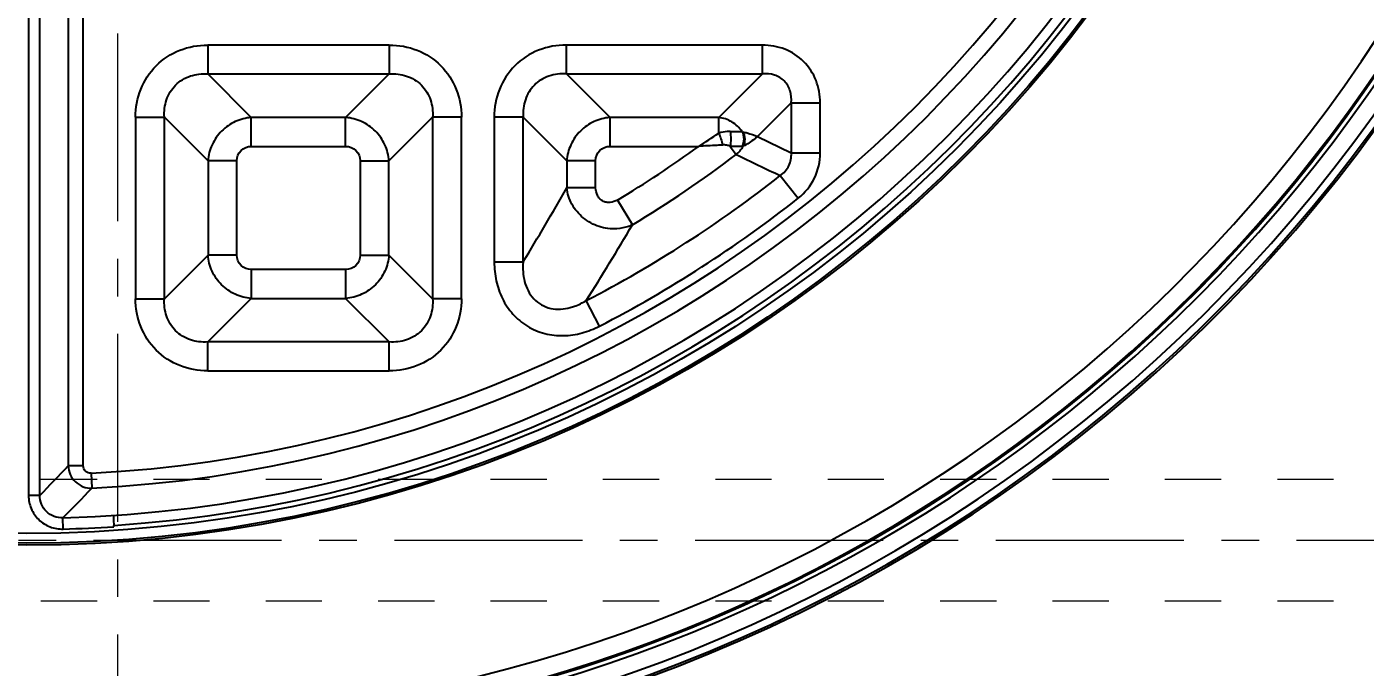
# Model space of a CAD drawing. Header units: millimetres. Extents: x 2750 to 4049, y 1371 to 1831.
# Drawn here: x 3110.2 to 3198.3, y 1525 to 1567.2 of the extents above; entities that cross this region are included whole.
import ezdxf

# ---------------------------------------------------------------- set-up
doc = ezdxf.new("R2010")
doc.units = ezdxf.units.MM
doc.linetypes.add('CENTER', pattern=[0.6, 0.375, -0.075, 0.075, -0.075])
doc.linetypes.add('HIDDEN', pattern=[0.2, 0.1, -0.1])
doc.layers.add('11', color=7, linetype='Continuous')
doc.layers.add('center', color=1, linetype='CENTER', lineweight=9)
doc.layers.add('cool', color=153, linetype='HIDDEN', lineweight=9)
doc.styles.get("Standard").update_dxf_attribs({"font": 'arial.ttf'})
doc.dimstyles.get("Standard").update_dxf_attribs({"dimtxt": 0.18, "dimasz": 0.18, "dimexe": 0.18, "dimexo": 0.0625, "dimgap": 0.09, "dimtad": 0, "dimtih": 1, "dimtoh": 1, "dimzin": 0, "dimdsep": 46, "dimtxsty": 'Standard', "dimcen": 0.09, "dimadec": 0, "dimazin": 0, "dimtfac": 1, "dimtofl": 0, "dimtmove": 0, "dimatfit": 3, "dimfxl": 0, "dimtolj": 1, "dimtzin": 0, "dimarcsym": 0})

# ---------------------------------------------------------------- blocks, each defined once
blk = doc.blocks.new('*D94')
at = {"color": 4, "lineweight": -2, "transparency": 16777216}
blk.add_line((3216.591, 1559.342), (3285.665, 1559.342), dxfattribs=at)
at = {"layer": 'Defpoints', "color": 0, "transparency": 16777216}
for p in [(3116.195, 1615.342), (3216.591, 1559.342), (3285.665, 1559.342)]:
    blk.add_point(p, dxfattribs=at)
at = {"color": 6, "transparency": 16777216, "insert": (3294.093, 1559.342), "char_height": 5, "attachment_point": 5}
blk.add_mtext('\\A1;56.00', dxfattribs=at)
blk = doc.blocks.new('*D95')
at = {"color": 4, "lineweight": -2, "transparency": 16777216}
blk.add_line((3242.704, 1533.342), (3285.665, 1533.342), dxfattribs=at)
at = {"layer": 'Defpoints', "color": 0, "transparency": 16777216}
for p in [(3116.195, 1615.342), (3242.704, 1533.342), (3285.665, 1533.342)]:
    blk.add_point(p, dxfattribs=at)
at = {"color": 6, "transparency": 16777216, "insert": (3294.096, 1533.342), "char_height": 5, "attachment_point": 5}
blk.add_mtext('\\A1;82.00', dxfattribs=at)
blk = doc.blocks.new('*D96')
at = {"color": 4, "lineweight": -2, "transparency": 16777216}
blk.add_line((3152.595, 1507.342), (3285.665, 1507.342), dxfattribs=at)
at = {"layer": 'Defpoints', "color": 0, "transparency": 16777216}
for p in [(3116.195, 1615.342), (3152.595, 1507.342), (3285.665, 1507.342)]:
    blk.add_point(p, dxfattribs=at)
at = {"color": 6, "transparency": 16777216, "insert": (3295.8, 1507.342), "char_height": 5, "attachment_point": 5}
blk.add_mtext('\\A1;108.00', dxfattribs=at)
blk = doc.blocks.new('*D60')
at = {"color": 4, "lineweight": -2, "transparency": 16777216}
blk.add_line((3116.195, 1455.341), (3116.195, 1450.878), dxfattribs=at)
at = {"layer": 'Defpoints', "color": 0, "transparency": 16777216}
for p in [(3116.195, 1615.342), (3116.195, 1455.341), (3116.195, 1450.878)]:
    blk.add_point(p, dxfattribs=at)
at = {"color": 6, "transparency": 16777216, "insert": (3116.195, 1444.393), "char_height": 5, "attachment_point": 5, "rotation": 90}
blk.add_mtext('\\A1;0.00', dxfattribs=at)
blk = doc.blocks.new('*D101')
at = {"color": 4, "lineweight": -2, "transparency": 16777216}
blk.add_line((3148.195, 1502.942), (3148.195, 1450.878), dxfattribs=at)
at = {"layer": 'Defpoints', "color": 0, "transparency": 16777216}
for p in [(3116.195, 1615.342), (3148.195, 1502.942), (3148.195, 1450.878)]:
    blk.add_point(p, dxfattribs=at)
at = {"color": 6, "transparency": 16777216, "insert": (3148.195, 1442.452), "char_height": 5, "attachment_point": 5, "rotation": 90}
blk.add_mtext('\\A1;32.00', dxfattribs=at)
blk = doc.blocks.new('*D102')
at = {"color": 4, "lineweight": -2, "transparency": 16777216}
blk.add_line((3212.191, 1554.942), (3212.191, 1450.878), dxfattribs=at)
at = {"layer": 'Defpoints', "color": 0, "transparency": 16777216}
for p in [(3116.195, 1615.342), (3212.191, 1554.942), (3212.191, 1450.878)]:
    blk.add_point(p, dxfattribs=at)
at = {"color": 6, "transparency": 16777216, "insert": (3212.191, 1442.45), "char_height": 5, "attachment_point": 5, "rotation": 90}
blk.add_mtext('\\A1;96.00', dxfattribs=at)
blk = doc.blocks.new('*D70')
at = {"color": 4, "lineweight": -2, "transparency": 16777216}
blk.add_line((3016.769, 1559.342), (2946.725, 1559.342), dxfattribs=at)
at = {"layer": 'Defpoints', "color": 0, "transparency": 16777216}
for p in [(3116.195, 1615.342), (2946.725, 1559.342), (3016.769, 1559.342)]:
    blk.add_point(p, dxfattribs=at)
at = {"color": 6, "transparency": 16777216, "insert": (2938.297, 1559.342), "char_height": 5, "attachment_point": 5}
blk.add_mtext('\\A1;56.00', dxfattribs=at)
blk = doc.blocks.new('*D71')
at = {"color": 4, "lineweight": -2, "transparency": 16777216}
blk.add_line((2989.687, 1533.342), (2946.725, 1533.342), dxfattribs=at)
at = {"layer": 'Defpoints', "color": 0, "transparency": 16777216}
for p in [(3116.195, 1615.342), (2946.725, 1533.342), (2989.687, 1533.342)]:
    blk.add_point(p, dxfattribs=at)
at = {"color": 6, "transparency": 16777216, "insert": (2938.294, 1533.342), "char_height": 5, "attachment_point": 5}
blk.add_mtext('\\A1;82.00', dxfattribs=at)
blk = doc.blocks.new('*D72')
at = {"color": 4, "lineweight": -2, "transparency": 16777216}
blk.add_line((3079.795, 1507.342), (2946.725, 1507.342), dxfattribs=at)
at = {"layer": 'Defpoints', "color": 0, "transparency": 16777216}
for p in [(3116.195, 1615.342), (2946.725, 1507.342), (3079.795, 1507.342)]:
    blk.add_point(p, dxfattribs=at)
at = {"color": 6, "transparency": 16777216, "insert": (2936.59, 1507.342), "char_height": 5, "attachment_point": 5}
blk.add_mtext('\\A1;108.00', dxfattribs=at)
blk = doc.blocks.new('*D78')
at = {"color": 4, "lineweight": -2, "transparency": 16777216}
blk.add_line((3084.195, 1502.942), (3084.195, 1450.878), dxfattribs=at)
at = {"layer": 'Defpoints', "color": 0, "transparency": 16777216}
for p in [(3116.195, 1615.342), (3084.195, 1502.942), (3084.195, 1450.878)]:
    blk.add_point(p, dxfattribs=at)
at = {"color": 6, "transparency": 16777216, "insert": (3084.195, 1442.452), "char_height": 5, "attachment_point": 5, "rotation": 90}
blk.add_mtext('\\A1;32.00', dxfattribs=at)
blk = doc.blocks.new('*D79')
at = {"color": 4, "lineweight": -2, "transparency": 16777216}
for p, q in [((3020.199, 1554.942), (3020.199, 1470.878)), ((3020.199, 1470.878), (3021.169, 1460.878)), ((3021.169, 1460.878), (3021.169, 1450.878))]:
    blk.add_line(p, q, dxfattribs=at)
at = {"layer": 'Defpoints', "color": 0, "transparency": 16777216}
for p in [(3116.195, 1615.342), (3020.199, 1554.942), (3021.169, 1450.878)]:
    blk.add_point(p, dxfattribs=at)
at = {"color": 6, "transparency": 16777216, "insert": (3021.169, 1442.45), "char_height": 5, "attachment_point": 5, "rotation": 90}
blk.add_mtext('\\A1;96.00', dxfattribs=at)
blk = doc.blocks.new('4')
at = {"layer": '11', "color": 3, "linetype": 'Continuous'}
for p, q in [((-12.852, 216.652), (-13.724, 226.616)), ((12.852, 216.656), (13.724, 226.619)), ((-7, 208.127), (-7, 212.136)), ((7, 208.13), (7, 212.139))]:
    blk.add_line(p, q, dxfattribs=at)
for centre, radius, start, end in [((-8.743, 227.051), 5, 94.10934, 185), ((0.026, 105), 127.366, 85.91485, 94.10934), ((8.743, 227.055), 5, 355, 85.91485), ((-7.871, 217.088), 5, 185, 274.03007), ((7.871, 217.092), 5, 265.99628, 355), ((0.026, 105), 107.366, 85.99628, 94.03007), ((0.026, 105), 103.366, 86.13132, 93.8975)]:
    blk.add_arc(centre, radius, start, end, dxfattribs=at)

msp = doc.modelspace()

# ---------------------------------------------------------------- linework, layer by layer
at = {"layer": '11', "color": 7, "linetype": 'Continuous'}
for p, q in [((3110.312, 1615.52), (3110.312, 1536.286)), ((3111.055, 1536.286), (3111.055, 1615.52)), ((3112.925, 1613.654), (3112.925, 1538.231)), ((3113.915, 1538.231), (3113.915, 1613.65)), ((3134.059, 1565.948), (3122.101, 1565.948)), ((3122.101, 1565.948), (3122.101, 1564.048)), ((3134.059, 1565.948), (3134.059, 1564.048)), ((3158.627, 1565.948), (3145.719, 1565.948)), ((3145.719, 1564.048), (3145.719, 1565.948)), ((3158.627, 1564.048), (3158.627, 1565.948)), ((3122.101, 1564.048), (3134.059, 1564.048)), ((3122.101, 1564.048), (3124.974, 1561.175)), ((3131.186, 1561.175), (3134.059, 1564.048)), ((3145.719, 1564.048), (3158.627, 1564.048)), ((3145.719, 1564.048), (3148.592, 1561.175)), ((3155.754, 1561.175), (3158.627, 1564.048)), ((3160.527, 1562.147), (3158.308, 1559.928)), ((3160.527, 1562.147), (3162.428, 1562.147)), ((3160.527, 1562.147), (3160.527, 1558.841)), ((3162.428, 1558.841), (3162.428, 1562.147)), ((3117.35, 1561.197), (3119.251, 1561.197)), ((3117.35, 1561.197), (3117.35, 1549.24)), ((3122.124, 1558.324), (3119.251, 1561.197)), ((3119.251, 1549.24), (3119.251, 1561.197)), ((3131.186, 1561.175), (3124.974, 1561.175)), ((3124.974, 1559.274), (3124.974, 1561.175)), ((3131.186, 1559.274), (3131.186, 1561.175)), ((3136.91, 1561.197), (3134.037, 1558.324)), ((3138.81, 1561.197), (3136.91, 1561.197)), ((3136.91, 1561.197), (3136.91, 1549.24)), ((3138.81, 1549.24), (3138.81, 1561.197)), ((3142.868, 1561.197), (3140.968, 1561.197)), ((3140.968, 1561.197), (3140.968, 1551.653)), ((3145.741, 1558.324), (3142.868, 1561.197)), ((3142.868, 1551.653), (3142.868, 1561.197)), ((3155.754, 1561.175), (3148.592, 1561.175)), ((3148.592, 1559.274), (3148.592, 1561.175)), ((3155.754, 1560.142), (3155.754, 1561.175)), ((3156.495, 1560.252), (3157.283, 1560.252)), ((3158.308, 1559.928), (3160.527, 1558.841)), ((3124.974, 1559.274), (3131.186, 1559.274)), ((3148.592, 1559.274), (3154.435, 1559.274)), ((3157.283, 1559.273), (3156.495, 1559.274)), ((3156.495, 1559.274), (3156.902, 1558.737)), ((3160.527, 1558.841), (3162.428, 1558.841)), ((3124.024, 1558.324), (3122.124, 1558.324)), ((3122.124, 1558.324), (3122.124, 1552.113)), ((3124.024, 1552.113), (3124.024, 1558.324)), ((3132.136, 1558.324), (3134.037, 1558.324)), ((3132.136, 1558.324), (3132.136, 1552.113)), ((3134.037, 1552.113), (3134.037, 1558.324)), ((3147.642, 1558.324), (3145.741, 1558.324)), ((3145.741, 1558.324), (3145.741, 1556.547)), ((3147.642, 1556.547), (3147.642, 1558.324)), ((3159.803, 1557.348), (3160.978, 1555.855)), ((3147.642, 1556.547), (3145.741, 1556.547)), ((3149.082, 1555.733), (3150.062, 1554.105)), ((3119.251, 1549.24), (3122.124, 1552.113)), ((3124.024, 1552.113), (3122.124, 1552.113)), ((3132.136, 1552.113), (3134.037, 1552.113)), ((3134.037, 1552.113), (3136.91, 1549.24)), ((3131.186, 1551.162), (3124.974, 1551.162)), ((3124.974, 1551.162), (3124.974, 1549.262)), ((3131.186, 1551.162), (3131.186, 1549.262)), ((3142.868, 1551.653), (3140.968, 1551.653)), ((3117.35, 1549.24), (3119.251, 1549.24)), ((3124.974, 1549.262), (3122.101, 1546.389)), ((3124.974, 1549.262), (3131.186, 1549.262)), ((3134.059, 1546.389), (3131.186, 1549.262)), ((3138.81, 1549.24), (3136.91, 1549.24)), ((3147.902, 1547.432), (3147.029, 1549.12)), ((3134.059, 1546.389), (3122.101, 1546.389)), ((3122.101, 1544.488), (3122.101, 1546.389)), ((3134.059, 1544.488), (3134.059, 1546.389)), ((3122.101, 1544.488), (3134.059, 1544.488)), ((3113.915, 1538.231), (3112.925, 1538.231)), ((3114.427, 1537.744), (3114.478, 1536.756)), ((3111.055, 1536.286), (3110.312, 1536.286)), ((3112.594, 1534.067), (3112.573, 1534.809)), ((3115.915, 1534.223), (3115.915, 1534.308))]:
    msp.add_line(p, q, dxfattribs=at)
for radius in [87.342, 87.216, 86.564]:
    msp.add_circle((3110.191, 1620.342), radius, dxfattribs=at)
for centre, radius, start, end in [((3110.191, 1620.342), 85.566, 271.59517, 358.41514), ((3110.191, 1620.342), 86.224, 273.80612, 358.41514), ((3110.191, 1620.341), 82.705, 272.93581, 357.06419), ((3110.191, 1620.341), 83.694, 272.93581, 357.06419), ((3116.221, 1620.342), 102.032, 186.17935, 344.06282), ((3116.221, 1620.342), 101.531, 186.1741, 343.11228), ((3116.221, 1620.342), 102.166, 188.76886, 348.16522), ((3116.221, 1620.342), 98.859, 201.24207, 347.83141), ((3116.221, 1620.342), 100.057, 201.05603, 345.74083), ((3116.221, 1620.342), 100.442, 200.91041, 342.92382), ((3116.221, 1620.342), 100.141, 200.91041, 342.92304), ((3090.669, 1657.599), 117.191, 302.96436, 303.73617), ((3110.191, 1620.342), 75.411, 301.04547, 305.92336), ((3110.191, 1620.342), 77.311, 301.04538, 307.17051), ((3317.7, 1890.759), 368.91, 244.15909, 244.65859), ((3110.191, 1620.342), 80.184, 297.34891, 308.22238), ((2992.988, 1642.915), 175.479, 328.66252, 330.51576), ((3110.191, 1620.342), 82.085, 297.34893, 308.22237), ((2995.333, 1644.853), 179.377, 327.7448, 329.60868), ((2945.246, 1697.547), 231.295, 315.79661, 316.46512), ((2944.919, 1700.738), 235.882, 315.29621, 315.9578), ((3110.191, 1620.342), 86.309, 271.59517, 273.80239)]:
    msp.add_arc(centre, radius, start, end, dxfattribs=at)
for points, knots in [([(3117.35, 1561.197), (3117.35, 1561.818), (3117.575, 1563.074), (3118.619, 1564.679), (3120.224, 1565.723), (3121.48, 1565.948), (3122.101, 1565.948)], [0, 0, 0, 0, 0.250128, 0.500002, 0.74987, 1, 1, 1, 1]), ([(3134.059, 1565.948), (3134.68, 1565.948), (3135.936, 1565.723), (3137.541, 1564.679), (3138.585, 1563.074), (3138.81, 1561.818), (3138.81, 1561.197)], [0, 0, 0, 0, 0.250128, 0.500002, 0.74987, 1, 1, 1, 1]), ([(3145.719, 1565.948), (3145.098, 1565.948), (3143.842, 1565.723), (3142.236, 1564.679), (3141.193, 1563.074), (3140.968, 1561.818), (3140.968, 1561.197)], [0, 0, 0, 0, 0.250157, 0.500035, 0.749897, 1, 1, 1, 1]), ([(3162.428, 1562.147), (3162.419, 1562.644), (3162.25, 1563.649), (3161.411, 1564.932), (3160.128, 1565.769), (3159.123, 1565.941), (3158.627, 1565.948)], [0, 0, 0, 0, 0.250134, 0.500026, 0.7499, 1, 1, 1, 1]), ([(3119.251, 1561.197), (3119.228, 1561.577), (3119.31, 1562.357), (3119.921, 1563.378), (3120.942, 1563.989), (3121.722, 1564.071), (3122.101, 1564.048)], [0, 0, 0, 0, 0.24931, 0.500088, 0.750809, 1, 1, 1, 1]), ([(3134.059, 1564.048), (3134.439, 1564.071), (3135.026, 1564.007), (3135.727, 1563.685), (3136.337, 1563.206), (3136.85, 1562.356), (3136.933, 1561.576), (3136.91, 1561.197)], [0, 0, 0, 0, 0.248846, 0.374743, 0.500927, 0.751304, 1, 1, 1, 1]), ([(3145.719, 1564.048), (3145.332, 1564.071), (3144.552, 1563.985), (3143.542, 1563.374), (3142.931, 1562.364), (3142.845, 1561.583), (3142.868, 1561.197)], [0, 0, 0, 0, 0.25377, 0.5, 0.746229, 1, 1, 1, 1]), ([(3160.527, 1562.147), (3160.55, 1562.41), (3160.509, 1562.939), (3160.107, 1563.627), (3159.418, 1564.03), (3158.889, 1564.071), (3158.627, 1564.048)], [0, 0, 0, 0, 0.255865, 0.499999, 0.744132, 1, 1, 1, 1]), ([(3124.974, 1561.175), (3124.613, 1561.15), (3123.889, 1560.964), (3122.974, 1560.324), (3122.335, 1559.409), (3122.148, 1558.685), (3122.124, 1558.324)], [0, 0, 0, 0, 0.24869, 0.500003, 0.751313, 1, 1, 1, 1]), ([(3134.037, 1558.324), (3134.012, 1558.685), (3133.826, 1559.409), (3133.186, 1560.324), (3132.271, 1560.964), (3131.547, 1561.15), (3131.186, 1561.175)], [0, 0, 0, 0, 0.24869, 0.500003, 0.751313, 1, 1, 1, 1]), ([(3148.592, 1561.175), (3148.231, 1561.15), (3147.507, 1560.964), (3146.592, 1560.324), (3145.952, 1559.409), (3145.766, 1558.685), (3145.741, 1558.324)], [0, 0, 0, 0, 0.24869, 0.500003, 0.751313, 1, 1, 1, 1]), ([(3157.283, 1560.252), (3157.107, 1560.504), (3156.649, 1560.936), (3156.053, 1561.143), (3155.754, 1561.175)], [0, 0, 0, 0, 0.505655, 1, 1, 1, 1]), ([(3156.495, 1560.252), (3156.434, 1560.252), (3156.184, 1560.245), (3155.934, 1560.202), (3155.754, 1560.142)], [0, 0, 0, 0, 0.241707, 1, 1, 1, 1]), ([(3155.754, 1560.142), (3155.804, 1560.018), (3155.894, 1559.763), (3155.975, 1559.505), (3156.011, 1559.374)], [0, 0, 0, 0, 0.498008, 1, 1, 1, 1]), ([(3156.494, 1560.251), (3156.527, 1560.091), (3156.55, 1559.762), (3156.528, 1559.434), (3156.495, 1559.274)], [0, 0, 0, 0, 0.501504, 1, 1, 1, 1]), ([(3157.283, 1560.252), (3157.357, 1560.102), (3157.431, 1559.763), (3157.355, 1559.425), (3157.283, 1559.274)], [0, 0, 0, 0, 0.5, 1, 1, 1, 1]), ([(3157.336, 1560.234), (3157.433, 1560.21), (3157.762, 1560.124), (3158.087, 1560.021), (3158.308, 1559.928)], [0, 0, 0, 0, 0.294613, 1, 1, 1, 1]), ([(3157.336, 1560.234), (3157.411, 1560.087), (3157.493, 1559.759), (3157.427, 1559.427), (3157.36, 1559.28)], [0, 0, 0, 0, 0.503877, 1, 1, 1, 1]), ([(3158.308, 1559.928), (3158.246, 1559.871), (3157.953, 1559.624), (3157.624, 1559.42), (3157.36, 1559.28)], [0, 0, 0, 0, 0.219281, 1, 1, 1, 1]), ([(3124.024, 1558.324), (3124.024, 1558.568), (3124.216, 1559.082), (3124.731, 1559.274), (3124.974, 1559.274)], [0, 0, 0, 0, 0.500117, 1, 1, 1, 1]), ([(3131.186, 1559.274), (3131.429, 1559.274), (3131.944, 1559.082), (3132.136, 1558.567), (3132.136, 1558.324)], [0, 0, 0, 0, 0.500117, 1, 1, 1, 1]), ([(3147.642, 1558.324), (3147.642, 1558.568), (3147.834, 1559.082), (3148.349, 1559.274), (3148.592, 1559.274)], [0, 0, 0, 0, 0.500117, 1, 1, 1, 1]), ([(3156.014, 1559.361), (3155.885, 1559.353), (3155.358, 1559.322), (3154.832, 1559.298), (3154.435, 1559.274)], [0, 0, 0, 0, 0.24639, 1, 1, 1, 1]), ([(3156.482, 1559.291), (3156.448, 1559.307), (3156.373, 1559.327), (3156.219, 1559.363), (3156.096, 1559.38), (3156.015, 1559.374)], [0, 0, 0, 0, 0.236842, 0.484722, 1, 1, 1, 1]), ([(3159.803, 1557.348), (3160.035, 1557.514), (3160.431, 1557.966), (3160.541, 1558.556), (3160.527, 1558.841)], [0, 0, 0, 0, 0.500013, 1, 1, 1, 1]), ([(3160.978, 1555.855), (3161.424, 1556.206), (3162.17, 1557.122), (3162.428, 1558.273), (3162.428, 1558.841)], [0, 0, 0, 0, 0.500008, 1, 1, 1, 1]), ([(3149.029, 1553.844), (3148.64, 1553.818), (3147.84, 1553.92), (3146.789, 1554.5), (3146.026, 1555.414), (3145.783, 1556.169), (3145.741, 1556.547)], [0, 0, 0, 0, 0.250851, 0.504398, 0.755317, 1, 1, 1, 1]), ([(3149.082, 1555.733), (3148.933, 1555.652), (3148.683, 1555.566), (3148.34, 1555.579), (3148.096, 1555.669), (3147.893, 1555.832), (3147.705, 1556.12), (3147.648, 1556.378), (3147.642, 1556.547)], [0, 0, 0, 0, 0.249283, 0.374749, 0.50004, 0.625485, 0.750813, 1, 1, 1, 1]), ([(3150.062, 1554.105), (3149.982, 1554.068), (3149.652, 1553.934), (3149.296, 1553.862), (3149.029, 1553.844)], [0, 0, 0, 0, 0.248218, 1, 1, 1, 1]), ([(3124.974, 1549.262), (3124.613, 1549.286), (3123.889, 1549.471), (3122.972, 1550.11), (3122.333, 1551.027), (3122.148, 1551.751), (3122.124, 1552.113)], [0, 0, 0, 0, 0.248747, 0.500042, 0.751306, 1, 1, 1, 1]), ([(3124.974, 1551.162), (3124.731, 1551.162), (3124.216, 1551.354), (3124.024, 1551.869), (3124.024, 1552.113)], [0, 0, 0, 0, 0.500117, 1, 1, 1, 1]), ([(3134.037, 1552.113), (3134.012, 1551.751), (3133.827, 1551.027), (3133.188, 1550.11), (3132.271, 1549.471), (3131.548, 1549.286), (3131.186, 1549.262)], [0, 0, 0, 0, 0.248747, 0.500042, 0.751306, 1, 1, 1, 1]), ([(3132.136, 1552.113), (3132.136, 1551.869), (3131.944, 1551.354), (3131.429, 1551.162), (3131.186, 1551.162)], [0, 0, 0, 0, 0.500117, 1, 1, 1, 1]), ([(3140.968, 1551.653), (3140.979, 1551.239), (3141.054, 1550.412), (3141.455, 1549.225), (3142.158, 1548.186), (3143.12, 1547.379), (3144.278, 1546.888), (3145.524, 1546.754), (3146.761, 1546.937), (3147.533, 1547.246), (3147.902, 1547.432)], [0, 0, 0, 0, 0.125119, 0.250062, 0.375157, 0.500179, 0.625152, 0.750127, 0.875042, 1, 1, 1, 1]), ([(3142.868, 1551.652), (3142.835, 1551.227), (3142.872, 1550.571), (3143.171, 1549.76), (3143.543, 1549.217), (3144.061, 1548.804), (3144.881, 1548.497), (3145.559, 1548.543), (3145.973, 1548.653)], [0, 0, 0, 0, 0.24741, 0.372541, 0.498408, 0.624755, 0.751034, 1, 1, 1, 1]), ([(3122.101, 1544.488), (3121.48, 1544.488), (3120.224, 1544.713), (3118.619, 1545.757), (3117.575, 1547.362), (3117.35, 1548.618), (3117.35, 1549.24)], [0, 0, 0, 0, 0.250128, 0.500002, 0.74987, 1, 1, 1, 1]), ([(3122.101, 1546.389), (3121.722, 1546.366), (3120.941, 1546.448), (3119.92, 1547.059), (3119.31, 1548.08), (3119.228, 1548.86), (3119.251, 1549.24)], [0, 0, 0, 0, 0.24931, 0.500088, 0.750809, 1, 1, 1, 1]), ([(3138.81, 1549.24), (3138.81, 1548.618), (3138.585, 1547.362), (3137.541, 1545.757), (3135.936, 1544.713), (3134.68, 1544.488), (3134.059, 1544.488)], [0, 0, 0, 0, 0.250128, 0.500002, 0.74987, 1, 1, 1, 1]), ([(3136.91, 1549.24), (3136.932, 1548.86), (3136.851, 1548.079), (3136.24, 1547.058), (3135.219, 1546.448), (3134.439, 1546.366), (3134.059, 1546.389)], [0, 0, 0, 0, 0.24931, 0.500088, 0.750809, 1, 1, 1, 1]), ([(3145.973, 1548.654), (3146.065, 1548.678), (3146.433, 1548.794), (3146.782, 1548.967), (3147.029, 1549.12)], [0, 0, 0, 0, 0.246244, 1, 1, 1, 1]), ([(3112.925, 1538.231), (3112.929, 1538.035), (3113.021, 1537.639), (3113.374, 1537.149), (3113.882, 1536.821), (3114.282, 1536.75), (3114.478, 1536.756)], [0, 0, 0, 0, 0.249501, 0.500004, 0.750504, 1, 1, 1, 1]), ([(3114.427, 1537.744), (3114.362, 1537.744), (3114.229, 1537.761), (3114.055, 1537.866), (3113.942, 1538.034), (3113.917, 1538.166), (3113.915, 1538.231)], [0, 0, 0, 0, 0.250037, 0.499988, 0.749995, 1, 1, 1, 1]), ([(3110.312, 1536.286), (3110.312, 1535.992), (3110.429, 1535.396), (3110.938, 1534.646), (3111.702, 1534.158), (3112.3, 1534.059), (3112.594, 1534.067)], [0, 0, 0, 0, 0.24999, 0.499998, 0.750008, 1, 1, 1, 1]), ([(3112.573, 1534.809), (3112.377, 1534.801), (3111.976, 1534.864), (3111.459, 1535.182), (3111.126, 1535.691), (3111.052, 1536.089), (3111.055, 1536.286)], [0, 0, 0, 0, 0.249758, 0.500054, 0.750289, 1, 1, 1, 1]), ([(3115.914, 1534.953), (3115.909, 1534.927), (3115.909, 1534.852), (3115.907, 1534.712), (3115.911, 1534.523), (3115.913, 1534.383), (3115.915, 1534.308)], [0, 0, 0, 0, 0.121498, 0.348017, 0.653501, 1, 1, 1, 1])]:
    msp.add_open_spline(points, degree=3, knots=knots, dxfattribs=at)
for points in [[(3157.283, 1560.252), (3157.3, 1560.245), (3157.318, 1560.238), (3157.336, 1560.234)], [(3156.902, 1558.737), (3157.082, 1558.89), (3157.238, 1559.075), (3157.358, 1559.278)], [(3157.358, 1559.278), (3157.334, 1559.273), (3157.308, 1559.271), (3157.283, 1559.273)]]:
    msp.add_open_spline(points, degree=3, dxfattribs=at)
at = {"layer": 'center', "color": 1, "linetype": 'CENTER', "ltscale": 33}
msp.add_line((3116.195, 1455.341), (3116.195, 1775.343), dxfattribs=at)
at = {"layer": 'cool', "ltscale": 37}
for p, q in [((2970.525, 1537.342), (3261.865, 1537.342)), ((2970.525, 1529.342), (3261.865, 1529.342))]:
    msp.add_line(p, q, dxfattribs=at)
at = {"layer": 'cool', "color": 1, "linetype": 'CENTER', "ltscale": 33}
msp.add_line((2956.195, 1533.342), (3276.195, 1533.342), dxfattribs=at)

# ---------------------------------------------------------------- block references
at = {"rotation": 237.4999999999837}
msp.add_blockref('4', (3027.679, 1676.781), dxfattribs=at)

# ---------------------------------------------------------------- dimensions: what is measured, and where the dimension line sits
for feature_location, offset, dtype, origin, picture, middle in [((3079.795, 1507.342), (-133.07, 0), 0, (3116.195, 1615.342), '*D72', (2936.59, 1507.342)), ((2989.687, 1533.342), (-42.962, 0), 0, (3116.195, 1615.342), '*D71', (2938.294, 1533.342)), ((3016.769, 1559.342), (-70.044, 0), 0, (3116.195, 1615.342), '*D70', (2938.297, 1559.342)), ((3020.199, 1554.942), (0.97, -104.064), 1, (3116.195, 1615.342), '*D79', (3021.169, 1442.45)), ((3084.195, 1502.942), (0, -52.064), 1, (3116.195, 1615.342), '*D78', (3084.195, 1442.452)), ((3116.195229042, 1455.341241781), (0, -4.463288827), 1, (3116.195229042, 1615.341911701), '*D60', (3116.195229042, 1444.392618711)), ((3216.591, 1559.342), (69.074, 0), 0, (3116.195, 1615.342), '*D94', (3294.093, 1559.342)), ((3242.704, 1533.342), (42.962, 0), 0, (3116.195, 1615.342), '*D95', (3294.096, 1533.342)), ((3152.595, 1507.342), (133.07, 0), 0, (3116.195, 1615.342), '*D96', (3295.8, 1507.342)), ((3148.195, 1502.942), (0, -52.064), 1, (3116.195, 1615.342), '*D101', (3148.195, 1442.452)), ((3212.191, 1554.942), (0, -104.064), 1, (3116.195, 1615.342), '*D102', (3212.191, 1442.45))]:
    dim = msp.add_ordinate_dim(feature_location=feature_location, offset=offset, dtype=dtype, origin=origin, dimstyle='Standard', override={"dimtxt": 5, "dimasz": 5, "dimexe": 0, "dimexo": 0, "dimgap": 0, "dimtih": 0, "dimtoh": 0, "dimzin": 0, "dimcen": 0, "dimclrd": 4, "dimclre": 4, "dimclrt": 6, "dimadec": 2, "dimtp": 0, "dimtm": 0, "dimtzin": 0})
    dim.commit()
    dim.dimension.update_dxf_attribs({"geometry": picture, "text_midpoint": middle})

doc.saveas('drawing.dxf')
